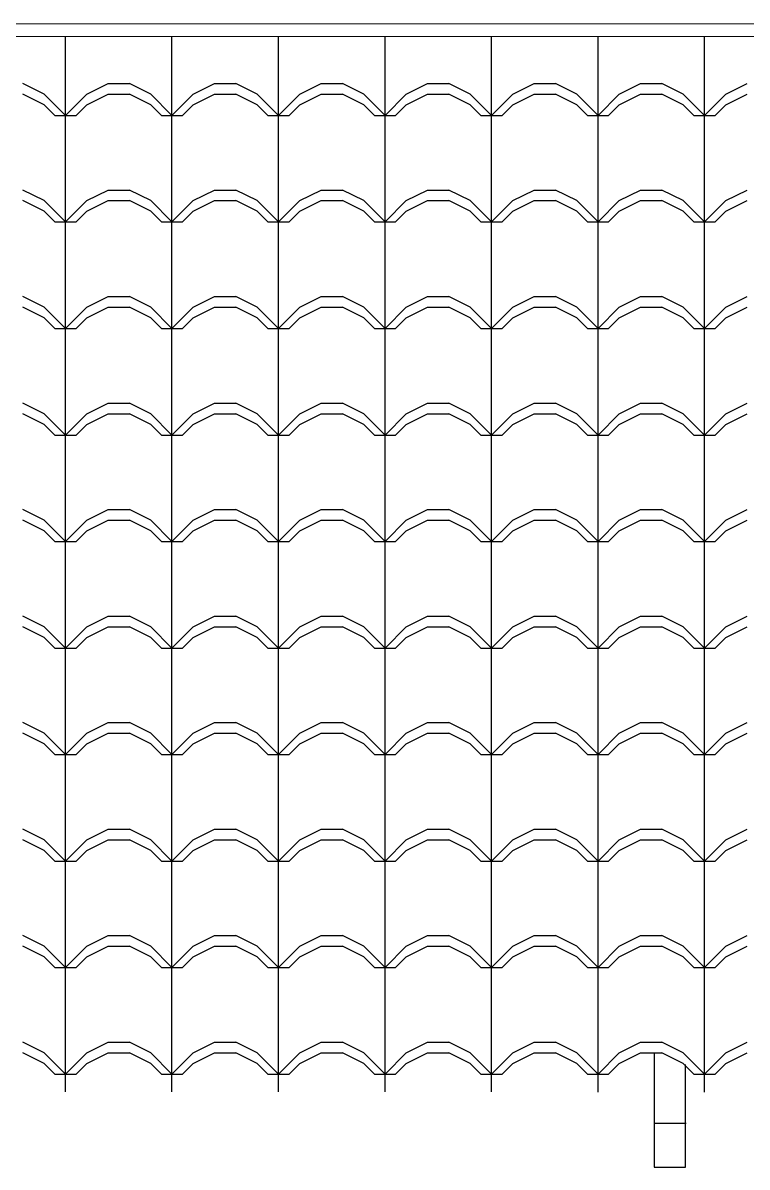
# Model space of a CAD drawing. Extents: x -6702 to 814, y 5971 to 8281.
# Drawn here: x -3061.5 to -2945.9, y 6612.8 to 6795.4 of the extents above; entities that cross this region are included whole.
import ezdxf

# ---------------------------------------------------------------- set-up
doc = ezdxf.new("R2010")
doc.units = 0
doc.header["$LTSCALE"] = 30
doc.header["$MEASUREMENT"] = 0
doc.layers.add('COTA', color=1, linetype='CONTINUOUS')
doc.layers.add('PAREDE', color=6, linetype='CONTINUOUS')

msp = doc.modelspace()

# ---------------------------------------------------------------- linework, layer by layer
at = {"layer": 'COTA'}
for p, q in [((-2832.16, 6795.121), (-3380.474, 6795.393)), ((-2832.161, 6793.121), (-3380.474, 6793.393)), ((-3054.698, 6780.622), (-3054.698, 6793.231)), ((-3037.698, 6780.622), (-3037.698, 6793.223)), ((-3020.698, 6780.622), (-3020.698, 6793.214)), ((-3003.698, 6780.622), (-3003.698, 6793.206)), ((-2986.698, 6780.622), (-2986.698, 6793.197)), ((-2969.698, 6780.622), (-2969.698, 6793.189)), ((-2952.698, 6780.622), (-2952.698, 6793.18)), ((-3058.098, 6784.022), (-3061.498, 6785.722)), ((-3058.098, 6782.322), (-3061.498, 6784.022)), ((-3054.698, 6780.622), (-3058.098, 6784.022)), ((-3054.698, 6780.622), (-3051.298, 6784.022)), ((-3051.298, 6784.022), (-3047.898, 6785.722)), ((-3051.298, 6782.322), (-3047.898, 6784.022)), ((-3047.898, 6785.722), (-3044.498, 6785.722)), ((-3047.898, 6784.022), (-3044.498, 6784.022)), ((-3041.098, 6784.022), (-3044.498, 6785.722)), ((-3041.098, 6782.322), (-3044.498, 6784.022)), ((-3037.698, 6780.622), (-3041.098, 6784.022)), ((-3037.698, 6780.622), (-3034.298, 6784.022)), ((-3034.298, 6784.022), (-3030.898, 6785.722)), ((-3034.298, 6782.322), (-3030.898, 6784.022)), ((-3030.898, 6785.722), (-3027.498, 6785.722)), ((-3030.898, 6784.022), (-3027.498, 6784.022)), ((-3024.098, 6784.022), (-3027.498, 6785.722)), ((-3024.098, 6782.322), (-3027.498, 6784.022)), ((-3020.698, 6780.622), (-3024.098, 6784.022)), ((-3020.698, 6780.622), (-3017.298, 6784.022)), ((-3017.298, 6784.022), (-3013.898, 6785.722)), ((-3017.298, 6782.322), (-3013.898, 6784.022)), ((-3013.898, 6785.722), (-3010.498, 6785.722)), ((-3013.898, 6784.022), (-3010.498, 6784.022)), ((-3007.098, 6784.022), (-3010.498, 6785.722)), ((-3007.098, 6782.322), (-3010.498, 6784.022)), ((-3003.698, 6780.622), (-3007.098, 6784.022)), ((-3003.698, 6780.622), (-3000.298, 6784.022)), ((-3000.298, 6784.022), (-2996.898, 6785.722)), ((-3000.298, 6782.322), (-2996.898, 6784.022)), ((-2996.898, 6785.722), (-2993.498, 6785.722)), ((-2996.898, 6784.022), (-2993.498, 6784.022)), ((-2990.098, 6784.022), (-2993.498, 6785.722)), ((-2990.098, 6782.322), (-2993.498, 6784.022)), ((-2986.698, 6780.622), (-2990.098, 6784.022)), ((-2986.698, 6780.622), (-2983.298, 6784.022)), ((-2983.298, 6784.022), (-2979.898, 6785.722)), ((-2983.298, 6782.322), (-2979.898, 6784.022)), ((-2979.898, 6785.722), (-2976.498, 6785.722)), ((-2979.898, 6784.022), (-2976.498, 6784.022)), ((-2973.098, 6784.022), (-2976.498, 6785.722)), ((-2973.098, 6782.322), (-2976.498, 6784.022)), ((-2969.698, 6780.622), (-2973.098, 6784.022)), ((-2969.698, 6780.622), (-2966.298, 6784.022)), ((-2966.298, 6784.022), (-2962.898, 6785.722)), ((-2966.298, 6782.322), (-2962.898, 6784.022)), ((-2962.898, 6785.722), (-2959.498, 6785.722)), ((-2962.898, 6784.022), (-2959.498, 6784.022)), ((-2956.098, 6784.022), (-2959.498, 6785.722)), ((-2956.098, 6782.322), (-2959.498, 6784.022)), ((-2952.698, 6780.622), (-2956.098, 6784.022)), ((-2952.698, 6780.622), (-2949.298, 6784.022)), ((-2949.298, 6784.022), (-2945.898, 6785.722)), ((-2949.298, 6782.322), (-2945.898, 6784.022)), ((-3056.398, 6780.622), (-3058.098, 6782.322)), ((-3052.998, 6780.622), (-3051.298, 6782.322)), ((-3039.398, 6780.622), (-3041.098, 6782.322)), ((-3035.998, 6780.622), (-3034.298, 6782.322)), ((-3022.398, 6780.622), (-3024.098, 6782.322)), ((-3018.998, 6780.622), (-3017.298, 6782.322)), ((-3005.398, 6780.622), (-3007.098, 6782.322)), ((-3001.998, 6780.622), (-3000.298, 6782.322)), ((-2988.398, 6780.622), (-2990.098, 6782.322)), ((-2984.998, 6780.622), (-2983.298, 6782.322)), ((-2971.398, 6780.622), (-2973.098, 6782.322)), ((-2967.998, 6780.622), (-2966.298, 6782.322)), ((-2954.398, 6780.622), (-2956.098, 6782.322)), ((-2950.998, 6780.622), (-2949.298, 6782.322)), ((-3056.398, 6780.622), (-3052.998, 6780.622)), ((-3054.698, 6763.622), (-3054.698, 6780.622)), ((-3039.398, 6780.622), (-3035.998, 6780.622)), ((-3037.698, 6763.622), (-3037.698, 6780.622)), ((-3022.398, 6780.622), (-3018.998, 6780.622)), ((-3020.698, 6763.622), (-3020.698, 6780.622)), ((-3005.398, 6780.622), (-3001.998, 6780.622)), ((-3003.698, 6763.622), (-3003.698, 6780.622)), ((-2988.398, 6780.622), (-2984.998, 6780.622)), ((-2986.698, 6763.622), (-2986.698, 6780.622)), ((-2971.398, 6780.622), (-2967.998, 6780.622)), ((-2969.698, 6763.622), (-2969.698, 6780.622)), ((-2954.398, 6780.622), (-2950.998, 6780.622)), ((-2952.698, 6763.622), (-2952.698, 6780.622)), ((-3058.098, 6767.022), (-3061.498, 6768.722)), ((-3051.298, 6767.022), (-3047.898, 6768.722)), ((-3047.898, 6768.722), (-3044.498, 6768.722)), ((-3041.098, 6767.022), (-3044.498, 6768.722)), ((-3034.298, 6767.022), (-3030.898, 6768.722)), ((-3030.898, 6768.722), (-3027.498, 6768.722)), ((-3024.098, 6767.022), (-3027.498, 6768.722)), ((-3017.298, 6767.022), (-3013.898, 6768.722)), ((-3013.898, 6768.722), (-3010.498, 6768.722)), ((-3007.098, 6767.022), (-3010.498, 6768.722)), ((-3000.298, 6767.022), (-2996.898, 6768.722)), ((-2996.898, 6768.722), (-2993.498, 6768.722)), ((-2990.098, 6767.022), (-2993.498, 6768.722)), ((-2983.298, 6767.022), (-2979.898, 6768.722)), ((-2979.898, 6768.722), (-2976.498, 6768.722)), ((-2973.098, 6767.022), (-2976.498, 6768.722)), ((-2966.298, 6767.022), (-2962.898, 6768.722)), ((-2962.898, 6768.722), (-2959.498, 6768.722)), ((-2956.098, 6767.022), (-2959.498, 6768.722)), ((-2949.298, 6767.022), (-2945.898, 6768.722)), ((-3058.098, 6765.322), (-3061.498, 6767.022)), ((-3054.698, 6763.622), (-3058.098, 6767.022)), ((-3054.698, 6763.622), (-3051.298, 6767.022)), ((-3051.298, 6765.322), (-3047.898, 6767.022)), ((-3047.898, 6767.022), (-3044.498, 6767.022)), ((-3041.098, 6765.322), (-3044.498, 6767.022)), ((-3037.698, 6763.622), (-3041.098, 6767.022)), ((-3037.698, 6763.622), (-3034.298, 6767.022)), ((-3034.298, 6765.322), (-3030.898, 6767.022)), ((-3030.898, 6767.022), (-3027.498, 6767.022)), ((-3024.098, 6765.322), (-3027.498, 6767.022)), ((-3020.698, 6763.622), (-3024.098, 6767.022)), ((-3020.698, 6763.622), (-3017.298, 6767.022)), ((-3017.298, 6765.322), (-3013.898, 6767.022)), ((-3013.898, 6767.022), (-3010.498, 6767.022)), ((-3007.098, 6765.322), (-3010.498, 6767.022)), ((-3003.698, 6763.622), (-3007.098, 6767.022)), ((-3003.698, 6763.622), (-3000.298, 6767.022)), ((-3000.298, 6765.322), (-2996.898, 6767.022)), ((-2996.898, 6767.022), (-2993.498, 6767.022)), ((-2990.098, 6765.322), (-2993.498, 6767.022)), ((-2986.698, 6763.622), (-2990.098, 6767.022)), ((-2986.698, 6763.622), (-2983.298, 6767.022)), ((-2983.298, 6765.322), (-2979.898, 6767.022)), ((-2979.898, 6767.022), (-2976.498, 6767.022)), ((-2973.098, 6765.322), (-2976.498, 6767.022)), ((-2969.698, 6763.622), (-2973.098, 6767.022)), ((-2969.698, 6763.622), (-2966.298, 6767.022)), ((-2966.298, 6765.322), (-2962.898, 6767.022)), ((-2962.898, 6767.022), (-2959.498, 6767.022)), ((-2956.098, 6765.322), (-2959.498, 6767.022)), ((-2952.698, 6763.622), (-2956.098, 6767.022)), ((-2952.698, 6763.622), (-2949.298, 6767.022)), ((-2949.298, 6765.322), (-2945.898, 6767.022)), ((-3056.398, 6763.622), (-3058.098, 6765.322)), ((-3052.998, 6763.622), (-3051.298, 6765.322)), ((-3039.398, 6763.622), (-3041.098, 6765.322)), ((-3035.998, 6763.622), (-3034.298, 6765.322)), ((-3022.398, 6763.622), (-3024.098, 6765.322)), ((-3018.998, 6763.622), (-3017.298, 6765.322)), ((-3005.398, 6763.622), (-3007.098, 6765.322)), ((-3001.998, 6763.622), (-3000.298, 6765.322)), ((-2988.398, 6763.622), (-2990.098, 6765.322)), ((-2984.998, 6763.622), (-2983.298, 6765.322)), ((-2971.398, 6763.622), (-2973.098, 6765.322)), ((-2967.998, 6763.622), (-2966.298, 6765.322)), ((-2954.398, 6763.622), (-2956.098, 6765.322)), ((-2950.998, 6763.622), (-2949.298, 6765.322)), ((-3056.398, 6763.622), (-3052.998, 6763.622)), ((-3054.698, 6746.622), (-3054.698, 6763.622)), ((-3039.398, 6763.622), (-3035.998, 6763.622)), ((-3037.698, 6746.622), (-3037.698, 6763.622)), ((-3022.398, 6763.622), (-3018.998, 6763.622)), ((-3020.698, 6746.622), (-3020.698, 6763.622)), ((-3005.398, 6763.622), (-3001.998, 6763.622)), ((-3003.698, 6746.622), (-3003.698, 6763.622)), ((-2988.398, 6763.622), (-2984.998, 6763.622)), ((-2986.698, 6746.622), (-2986.698, 6763.622)), ((-2971.398, 6763.622), (-2967.998, 6763.622)), ((-2969.698, 6746.622), (-2969.698, 6763.622)), ((-2954.398, 6763.622), (-2950.998, 6763.622)), ((-2952.698, 6746.622), (-2952.698, 6763.622)), ((-3058.098, 6750.022), (-3061.498, 6751.722)), ((-3051.298, 6750.022), (-3047.898, 6751.722)), ((-3047.898, 6751.722), (-3044.498, 6751.722)), ((-3041.098, 6750.022), (-3044.498, 6751.722)), ((-3034.298, 6750.022), (-3030.898, 6751.722)), ((-3030.898, 6751.722), (-3027.498, 6751.722)), ((-3024.098, 6750.022), (-3027.498, 6751.722)), ((-3017.298, 6750.022), (-3013.898, 6751.722)), ((-3013.898, 6751.722), (-3010.498, 6751.722)), ((-3007.098, 6750.022), (-3010.498, 6751.722)), ((-3000.298, 6750.022), (-2996.898, 6751.722)), ((-2996.898, 6751.722), (-2993.498, 6751.722)), ((-2990.098, 6750.022), (-2993.498, 6751.722)), ((-2983.298, 6750.022), (-2979.898, 6751.722)), ((-2979.898, 6751.722), (-2976.498, 6751.722)), ((-2973.098, 6750.022), (-2976.498, 6751.722)), ((-2966.298, 6750.022), (-2962.898, 6751.722)), ((-2962.898, 6751.722), (-2959.498, 6751.722)), ((-2956.098, 6750.022), (-2959.498, 6751.722)), ((-2949.298, 6750.022), (-2945.898, 6751.722)), ((-3058.098, 6748.322), (-3061.498, 6750.022)), ((-3054.698, 6746.622), (-3058.098, 6750.022)), ((-3054.698, 6746.622), (-3051.298, 6750.022)), ((-3051.298, 6748.322), (-3047.898, 6750.022)), ((-3047.898, 6750.022), (-3044.498, 6750.022)), ((-3041.098, 6748.322), (-3044.498, 6750.022)), ((-3037.698, 6746.622), (-3041.098, 6750.022)), ((-3037.698, 6746.622), (-3034.298, 6750.022)), ((-3034.298, 6748.322), (-3030.898, 6750.022)), ((-3030.898, 6750.022), (-3027.498, 6750.022)), ((-3024.098, 6748.322), (-3027.498, 6750.022)), ((-3020.698, 6746.622), (-3024.098, 6750.022)), ((-3020.698, 6746.622), (-3017.298, 6750.022)), ((-3017.298, 6748.322), (-3013.898, 6750.022)), ((-3013.898, 6750.022), (-3010.498, 6750.022)), ((-3007.098, 6748.322), (-3010.498, 6750.022)), ((-3003.698, 6746.622), (-3007.098, 6750.022)), ((-3003.698, 6746.622), (-3000.298, 6750.022)), ((-3000.298, 6748.322), (-2996.898, 6750.022)), ((-2996.898, 6750.022), (-2993.498, 6750.022)), ((-2990.098, 6748.322), (-2993.498, 6750.022)), ((-2986.698, 6746.622), (-2990.098, 6750.022)), ((-2986.698, 6746.622), (-2983.298, 6750.022)), ((-2983.298, 6748.322), (-2979.898, 6750.022)), ((-2979.898, 6750.022), (-2976.498, 6750.022)), ((-2973.098, 6748.322), (-2976.498, 6750.022)), ((-2969.698, 6746.622), (-2973.098, 6750.022)), ((-2969.698, 6746.622), (-2966.298, 6750.022)), ((-2966.298, 6748.322), (-2962.898, 6750.022)), ((-2962.898, 6750.022), (-2959.498, 6750.022)), ((-2956.098, 6748.322), (-2959.498, 6750.022)), ((-2952.698, 6746.622), (-2956.098, 6750.022)), ((-2952.698, 6746.622), (-2949.298, 6750.022)), ((-2949.298, 6748.322), (-2945.898, 6750.022)), ((-3056.398, 6746.622), (-3058.098, 6748.322)), ((-3052.998, 6746.622), (-3051.298, 6748.322)), ((-3039.398, 6746.622), (-3041.098, 6748.322)), ((-3035.998, 6746.622), (-3034.298, 6748.322)), ((-3022.398, 6746.622), (-3024.098, 6748.322)), ((-3018.998, 6746.622), (-3017.298, 6748.322)), ((-3005.398, 6746.622), (-3007.098, 6748.322)), ((-3001.998, 6746.622), (-3000.298, 6748.322)), ((-2988.398, 6746.622), (-2990.098, 6748.322)), ((-2984.998, 6746.622), (-2983.298, 6748.322)), ((-2971.398, 6746.622), (-2973.098, 6748.322)), ((-2967.998, 6746.622), (-2966.298, 6748.322)), ((-2954.398, 6746.622), (-2956.098, 6748.322)), ((-2950.998, 6746.622), (-2949.298, 6748.322)), ((-3056.398, 6746.622), (-3052.998, 6746.622)), ((-3054.698, 6729.622), (-3054.698, 6746.622)), ((-3039.398, 6746.622), (-3035.998, 6746.622)), ((-3037.698, 6729.622), (-3037.698, 6746.622)), ((-3022.398, 6746.622), (-3018.998, 6746.622)), ((-3020.698, 6729.622), (-3020.698, 6746.622)), ((-3005.398, 6746.622), (-3001.998, 6746.622)), ((-3003.698, 6729.622), (-3003.698, 6746.622)), ((-2988.398, 6746.622), (-2984.998, 6746.622)), ((-2986.698, 6729.622), (-2986.698, 6746.622)), ((-2971.398, 6746.622), (-2967.998, 6746.622)), ((-2969.698, 6729.622), (-2969.698, 6746.622)), ((-2954.398, 6746.622), (-2950.998, 6746.622)), ((-2952.698, 6729.622), (-2952.698, 6746.622)), ((-3058.098, 6733.022), (-3061.498, 6734.722)), ((-3051.298, 6733.022), (-3047.898, 6734.722)), ((-3047.898, 6734.722), (-3044.498, 6734.722)), ((-3041.098, 6733.022), (-3044.498, 6734.722)), ((-3034.298, 6733.022), (-3030.898, 6734.722)), ((-3030.898, 6734.722), (-3027.498, 6734.722)), ((-3024.098, 6733.022), (-3027.498, 6734.722)), ((-3017.298, 6733.022), (-3013.898, 6734.722)), ((-3013.898, 6734.722), (-3010.498, 6734.722)), ((-3007.098, 6733.022), (-3010.498, 6734.722)), ((-3000.298, 6733.022), (-2996.898, 6734.722)), ((-2996.898, 6734.722), (-2993.498, 6734.722)), ((-2990.098, 6733.022), (-2993.498, 6734.722)), ((-2983.298, 6733.022), (-2979.898, 6734.722)), ((-2979.898, 6734.722), (-2976.498, 6734.722)), ((-2973.098, 6733.022), (-2976.498, 6734.722)), ((-2966.298, 6733.022), (-2962.898, 6734.722)), ((-2962.898, 6734.722), (-2959.498, 6734.722)), ((-2956.098, 6733.022), (-2959.498, 6734.722)), ((-2949.298, 6733.022), (-2945.898, 6734.722)), ((-3058.098, 6731.322), (-3061.498, 6733.022)), ((-3054.698, 6729.622), (-3058.098, 6733.022)), ((-3054.698, 6729.622), (-3051.298, 6733.022)), ((-3051.298, 6731.322), (-3047.898, 6733.022)), ((-3047.898, 6733.022), (-3044.498, 6733.022)), ((-3041.098, 6731.322), (-3044.498, 6733.022)), ((-3037.698, 6729.622), (-3041.098, 6733.022)), ((-3037.698, 6729.622), (-3034.298, 6733.022)), ((-3034.298, 6731.322), (-3030.898, 6733.022)), ((-3030.898, 6733.022), (-3027.498, 6733.022)), ((-3024.098, 6731.322), (-3027.498, 6733.022)), ((-3020.698, 6729.622), (-3024.098, 6733.022)), ((-3020.698, 6729.622), (-3017.298, 6733.022)), ((-3017.298, 6731.322), (-3013.898, 6733.022)), ((-3013.898, 6733.022), (-3010.498, 6733.022)), ((-3007.098, 6731.322), (-3010.498, 6733.022)), ((-3003.698, 6729.622), (-3007.098, 6733.022)), ((-3003.698, 6729.622), (-3000.298, 6733.022)), ((-3000.298, 6731.322), (-2996.898, 6733.022)), ((-2996.898, 6733.022), (-2993.498, 6733.022)), ((-2990.098, 6731.322), (-2993.498, 6733.022)), ((-2986.698, 6729.622), (-2990.098, 6733.022)), ((-2986.698, 6729.622), (-2983.298, 6733.022)), ((-2983.298, 6731.322), (-2979.898, 6733.022)), ((-2979.898, 6733.022), (-2976.498, 6733.022)), ((-2973.098, 6731.322), (-2976.498, 6733.022)), ((-2969.698, 6729.622), (-2973.098, 6733.022)), ((-2969.698, 6729.622), (-2966.298, 6733.022)), ((-2966.298, 6731.322), (-2962.898, 6733.022)), ((-2962.898, 6733.022), (-2959.498, 6733.022)), ((-2956.098, 6731.322), (-2959.498, 6733.022)), ((-2952.698, 6729.622), (-2956.098, 6733.022)), ((-2952.698, 6729.622), (-2949.298, 6733.022)), ((-2949.298, 6731.322), (-2945.898, 6733.022)), ((-3056.398, 6729.622), (-3058.098, 6731.322)), ((-3052.998, 6729.622), (-3051.298, 6731.322)), ((-3039.398, 6729.622), (-3041.098, 6731.322)), ((-3035.998, 6729.622), (-3034.298, 6731.322)), ((-3022.398, 6729.622), (-3024.098, 6731.322)), ((-3018.998, 6729.622), (-3017.298, 6731.322)), ((-3005.398, 6729.622), (-3007.098, 6731.322)), ((-3001.998, 6729.622), (-3000.298, 6731.322)), ((-2988.398, 6729.622), (-2990.098, 6731.322)), ((-2984.998, 6729.622), (-2983.298, 6731.322)), ((-2971.398, 6729.622), (-2973.098, 6731.322)), ((-2967.998, 6729.622), (-2966.298, 6731.322)), ((-2954.398, 6729.622), (-2956.098, 6731.322)), ((-2950.998, 6729.622), (-2949.298, 6731.322)), ((-3056.398, 6729.622), (-3052.998, 6729.622)), ((-3054.698, 6712.622), (-3054.698, 6729.622)), ((-3039.398, 6729.622), (-3035.998, 6729.622)), ((-3037.698, 6712.622), (-3037.698, 6729.622)), ((-3022.398, 6729.622), (-3018.998, 6729.622)), ((-3020.698, 6712.622), (-3020.698, 6729.622)), ((-3005.398, 6729.622), (-3001.998, 6729.622)), ((-3003.698, 6712.622), (-3003.698, 6729.622)), ((-2988.398, 6729.622), (-2984.998, 6729.622)), ((-2986.698, 6712.622), (-2986.698, 6729.622)), ((-2971.398, 6729.622), (-2967.998, 6729.622)), ((-2969.698, 6712.622), (-2969.698, 6729.622)), ((-2954.398, 6729.622), (-2950.998, 6729.622)), ((-2952.698, 6712.622), (-2952.698, 6729.622)), ((-3058.098, 6716.022), (-3061.498, 6717.722)), ((-3051.298, 6716.022), (-3047.898, 6717.722)), ((-3047.898, 6717.722), (-3044.498, 6717.722)), ((-3041.098, 6716.022), (-3044.498, 6717.722)), ((-3034.298, 6716.022), (-3030.898, 6717.722)), ((-3030.898, 6717.722), (-3027.498, 6717.722)), ((-3024.098, 6716.022), (-3027.498, 6717.722)), ((-3017.298, 6716.022), (-3013.898, 6717.722)), ((-3013.898, 6717.722), (-3010.498, 6717.722)), ((-3007.098, 6716.022), (-3010.498, 6717.722)), ((-3000.298, 6716.022), (-2996.898, 6717.722)), ((-2996.898, 6717.722), (-2993.498, 6717.722)), ((-2990.098, 6716.022), (-2993.498, 6717.722)), ((-2983.298, 6716.022), (-2979.898, 6717.722)), ((-2979.898, 6717.722), (-2976.498, 6717.722)), ((-2973.098, 6716.022), (-2976.498, 6717.722)), ((-2966.298, 6716.022), (-2962.898, 6717.722)), ((-2962.898, 6717.722), (-2959.498, 6717.722)), ((-2956.098, 6716.022), (-2959.498, 6717.722)), ((-2949.298, 6716.022), (-2945.898, 6717.722)), ((-3058.098, 6714.322), (-3061.498, 6716.022)), ((-3054.698, 6712.622), (-3058.098, 6716.022)), ((-3054.698, 6712.622), (-3051.298, 6716.022)), ((-3051.298, 6714.322), (-3047.898, 6716.022)), ((-3047.898, 6716.022), (-3044.498, 6716.022)), ((-3041.098, 6714.322), (-3044.498, 6716.022)), ((-3037.698, 6712.622), (-3041.098, 6716.022)), ((-3037.698, 6712.622), (-3034.298, 6716.022)), ((-3034.298, 6714.322), (-3030.898, 6716.022)), ((-3030.898, 6716.022), (-3027.498, 6716.022)), ((-3024.098, 6714.322), (-3027.498, 6716.022)), ((-3020.698, 6712.622), (-3024.098, 6716.022)), ((-3020.698, 6712.622), (-3017.298, 6716.022)), ((-3017.298, 6714.322), (-3013.898, 6716.022)), ((-3013.898, 6716.022), (-3010.498, 6716.022)), ((-3007.098, 6714.322), (-3010.498, 6716.022)), ((-3003.698, 6712.622), (-3007.098, 6716.022)), ((-3003.698, 6712.622), (-3000.298, 6716.022)), ((-3000.298, 6714.322), (-2996.898, 6716.022)), ((-2996.898, 6716.022), (-2993.498, 6716.022)), ((-2990.098, 6714.322), (-2993.498, 6716.022)), ((-2986.698, 6712.622), (-2990.098, 6716.022)), ((-2986.698, 6712.622), (-2983.298, 6716.022)), ((-2983.298, 6714.322), (-2979.898, 6716.022)), ((-2979.898, 6716.022), (-2976.498, 6716.022)), ((-2973.098, 6714.322), (-2976.498, 6716.022)), ((-2969.698, 6712.622), (-2973.098, 6716.022)), ((-2969.698, 6712.622), (-2966.298, 6716.022)), ((-2966.298, 6714.322), (-2962.898, 6716.022)), ((-2962.898, 6716.022), (-2959.498, 6716.022)), ((-2956.098, 6714.322), (-2959.498, 6716.022)), ((-2952.698, 6712.622), (-2956.098, 6716.022)), ((-2952.698, 6712.622), (-2949.298, 6716.022)), ((-2949.298, 6714.322), (-2945.898, 6716.022)), ((-3056.398, 6712.622), (-3058.098, 6714.322)), ((-3052.998, 6712.622), (-3051.298, 6714.322)), ((-3039.398, 6712.622), (-3041.098, 6714.322)), ((-3035.998, 6712.622), (-3034.298, 6714.322)), ((-3022.398, 6712.622), (-3024.098, 6714.322)), ((-3018.998, 6712.622), (-3017.298, 6714.322)), ((-3005.398, 6712.622), (-3007.098, 6714.322)), ((-3001.998, 6712.622), (-3000.298, 6714.322)), ((-2988.398, 6712.622), (-2990.098, 6714.322)), ((-2984.998, 6712.622), (-2983.298, 6714.322)), ((-2971.398, 6712.622), (-2973.098, 6714.322)), ((-2967.998, 6712.622), (-2966.298, 6714.322)), ((-2954.398, 6712.622), (-2956.098, 6714.322)), ((-2950.998, 6712.622), (-2949.298, 6714.322)), ((-3056.398, 6712.622), (-3052.998, 6712.622)), ((-3054.698, 6695.622), (-3054.698, 6712.622)), ((-3039.398, 6712.622), (-3035.998, 6712.622)), ((-3037.698, 6695.622), (-3037.698, 6712.622)), ((-3022.398, 6712.622), (-3018.998, 6712.622)), ((-3020.698, 6695.622), (-3020.698, 6712.622)), ((-3005.398, 6712.622), (-3001.998, 6712.622)), ((-3003.698, 6695.622), (-3003.698, 6712.622)), ((-2988.398, 6712.622), (-2984.998, 6712.622)), ((-2986.698, 6695.622), (-2986.698, 6712.622)), ((-2971.398, 6712.622), (-2967.998, 6712.622)), ((-2969.698, 6695.622), (-2969.698, 6712.622)), ((-2954.398, 6712.622), (-2950.998, 6712.622)), ((-2952.698, 6695.622), (-2952.698, 6712.622)), ((-3058.098, 6699.022), (-3061.498, 6700.722)), ((-3051.298, 6699.022), (-3047.898, 6700.722)), ((-3047.898, 6700.722), (-3044.498, 6700.722)), ((-3041.098, 6699.022), (-3044.498, 6700.722)), ((-3034.298, 6699.022), (-3030.898, 6700.722)), ((-3030.898, 6700.722), (-3027.498, 6700.722)), ((-3024.098, 6699.022), (-3027.498, 6700.722)), ((-3017.298, 6699.022), (-3013.898, 6700.722)), ((-3013.898, 6700.722), (-3010.498, 6700.722)), ((-3007.098, 6699.022), (-3010.498, 6700.722)), ((-3000.298, 6699.022), (-2996.898, 6700.722)), ((-2996.898, 6700.722), (-2993.498, 6700.722)), ((-2990.098, 6699.022), (-2993.498, 6700.722)), ((-2983.298, 6699.022), (-2979.898, 6700.722)), ((-2979.898, 6700.722), (-2976.498, 6700.722)), ((-2973.098, 6699.022), (-2976.498, 6700.722)), ((-2966.298, 6699.022), (-2962.898, 6700.722)), ((-2962.898, 6700.722), (-2959.498, 6700.722)), ((-2956.098, 6699.022), (-2959.498, 6700.722)), ((-2949.298, 6699.022), (-2945.898, 6700.722)), ((-3058.098, 6697.322), (-3061.498, 6699.022)), ((-3054.698, 6695.622), (-3058.098, 6699.022)), ((-3054.698, 6695.622), (-3051.298, 6699.022)), ((-3051.298, 6697.322), (-3047.898, 6699.022)), ((-3047.898, 6699.022), (-3044.498, 6699.022)), ((-3041.098, 6697.322), (-3044.498, 6699.022)), ((-3037.698, 6695.622), (-3041.098, 6699.022)), ((-3037.698, 6695.622), (-3034.298, 6699.022)), ((-3034.298, 6697.322), (-3030.898, 6699.022)), ((-3030.898, 6699.022), (-3027.498, 6699.022)), ((-3024.098, 6697.322), (-3027.498, 6699.022)), ((-3020.698, 6695.622), (-3024.098, 6699.022)), ((-3020.698, 6695.622), (-3017.298, 6699.022)), ((-3017.298, 6697.322), (-3013.898, 6699.022)), ((-3013.898, 6699.022), (-3010.498, 6699.022)), ((-3007.098, 6697.322), (-3010.498, 6699.022)), ((-3003.698, 6695.622), (-3007.098, 6699.022)), ((-3003.698, 6695.622), (-3000.298, 6699.022)), ((-3000.298, 6697.322), (-2996.898, 6699.022)), ((-2996.898, 6699.022), (-2993.498, 6699.022)), ((-2990.098, 6697.322), (-2993.498, 6699.022)), ((-2986.698, 6695.622), (-2990.098, 6699.022)), ((-2986.698, 6695.622), (-2983.298, 6699.022)), ((-2983.298, 6697.322), (-2979.898, 6699.022)), ((-2979.898, 6699.022), (-2976.498, 6699.022)), ((-2973.098, 6697.322), (-2976.498, 6699.022)), ((-2969.698, 6695.622), (-2973.098, 6699.022)), ((-2969.698, 6695.622), (-2966.298, 6699.022)), ((-2966.298, 6697.322), (-2962.898, 6699.022)), ((-2962.898, 6699.022), (-2959.498, 6699.022)), ((-2956.098, 6697.322), (-2959.498, 6699.022)), ((-2952.698, 6695.622), (-2956.098, 6699.022)), ((-2952.698, 6695.622), (-2949.298, 6699.022)), ((-2949.298, 6697.322), (-2945.898, 6699.022)), ((-3056.398, 6695.622), (-3058.098, 6697.322)), ((-3052.998, 6695.622), (-3051.298, 6697.322)), ((-3039.398, 6695.622), (-3041.098, 6697.322)), ((-3035.998, 6695.622), (-3034.298, 6697.322)), ((-3022.398, 6695.622), (-3024.098, 6697.322)), ((-3018.998, 6695.622), (-3017.298, 6697.322)), ((-3005.398, 6695.622), (-3007.098, 6697.322)), ((-3001.998, 6695.622), (-3000.298, 6697.322)), ((-2988.398, 6695.622), (-2990.098, 6697.322)), ((-2984.998, 6695.622), (-2983.298, 6697.322)), ((-2971.398, 6695.622), (-2973.098, 6697.322)), ((-2967.998, 6695.622), (-2966.298, 6697.322)), ((-2954.398, 6695.622), (-2956.098, 6697.322)), ((-2950.998, 6695.622), (-2949.298, 6697.322)), ((-3056.398, 6695.622), (-3052.998, 6695.622)), ((-3054.698, 6678.622), (-3054.698, 6695.622)), ((-3039.398, 6695.622), (-3035.998, 6695.622)), ((-3037.698, 6678.622), (-3037.698, 6695.622)), ((-3022.398, 6695.622), (-3018.998, 6695.622)), ((-3020.698, 6678.622), (-3020.698, 6695.622)), ((-3005.398, 6695.622), (-3001.998, 6695.622)), ((-3003.698, 6678.622), (-3003.698, 6695.622)), ((-2988.398, 6695.622), (-2984.998, 6695.622)), ((-2986.698, 6678.622), (-2986.698, 6695.622)), ((-2971.398, 6695.622), (-2967.998, 6695.622)), ((-2969.698, 6678.622), (-2969.698, 6695.622)), ((-2954.398, 6695.622), (-2950.998, 6695.622)), ((-2952.698, 6678.622), (-2952.698, 6695.622)), ((-3058.098, 6682.022), (-3061.498, 6683.722)), ((-3051.298, 6682.022), (-3047.898, 6683.722)), ((-3047.898, 6683.722), (-3044.498, 6683.722)), ((-3041.098, 6682.022), (-3044.498, 6683.722)), ((-3034.298, 6682.022), (-3030.898, 6683.722)), ((-3030.898, 6683.722), (-3027.498, 6683.722)), ((-3024.098, 6682.022), (-3027.498, 6683.722)), ((-3017.298, 6682.022), (-3013.898, 6683.722)), ((-3013.898, 6683.722), (-3010.498, 6683.722)), ((-3007.098, 6682.022), (-3010.498, 6683.722)), ((-3000.298, 6682.022), (-2996.898, 6683.722)), ((-2996.898, 6683.722), (-2993.498, 6683.722)), ((-2990.098, 6682.022), (-2993.498, 6683.722)), ((-2983.298, 6682.022), (-2979.898, 6683.722)), ((-2979.898, 6683.722), (-2976.498, 6683.722)), ((-2973.098, 6682.022), (-2976.498, 6683.722)), ((-2966.298, 6682.022), (-2962.898, 6683.722)), ((-2962.898, 6683.722), (-2959.498, 6683.722)), ((-2956.098, 6682.022), (-2959.498, 6683.722)), ((-2949.298, 6682.022), (-2945.898, 6683.722)), ((-3058.098, 6680.322), (-3061.498, 6682.022)), ((-3054.698, 6678.622), (-3058.098, 6682.022)), ((-3054.698, 6678.622), (-3051.298, 6682.022)), ((-3051.298, 6680.322), (-3047.898, 6682.022)), ((-3047.898, 6682.022), (-3044.498, 6682.022)), ((-3041.098, 6680.322), (-3044.498, 6682.022)), ((-3037.698, 6678.622), (-3041.098, 6682.022)), ((-3037.698, 6678.622), (-3034.298, 6682.022)), ((-3034.298, 6680.322), (-3030.898, 6682.022)), ((-3030.898, 6682.022), (-3027.498, 6682.022)), ((-3024.098, 6680.322), (-3027.498, 6682.022)), ((-3020.698, 6678.622), (-3024.098, 6682.022)), ((-3020.698, 6678.622), (-3017.298, 6682.022)), ((-3017.298, 6680.322), (-3013.898, 6682.022)), ((-3013.898, 6682.022), (-3010.498, 6682.022)), ((-3007.098, 6680.322), (-3010.498, 6682.022)), ((-3003.698, 6678.622), (-3007.098, 6682.022)), ((-3003.698, 6678.622), (-3000.298, 6682.022)), ((-3000.298, 6680.322), (-2996.898, 6682.022)), ((-2996.898, 6682.022), (-2993.498, 6682.022)), ((-2990.098, 6680.322), (-2993.498, 6682.022)), ((-2986.698, 6678.622), (-2990.098, 6682.022)), ((-2986.698, 6678.622), (-2983.298, 6682.022)), ((-2983.298, 6680.322), (-2979.898, 6682.022)), ((-2979.898, 6682.022), (-2976.498, 6682.022)), ((-2973.098, 6680.322), (-2976.498, 6682.022)), ((-2969.698, 6678.622), (-2973.098, 6682.022)), ((-2969.698, 6678.622), (-2966.298, 6682.022)), ((-2966.298, 6680.322), (-2962.898, 6682.022)), ((-2962.898, 6682.022), (-2959.498, 6682.022)), ((-2956.098, 6680.322), (-2959.498, 6682.022)), ((-2952.698, 6678.622), (-2956.098, 6682.022)), ((-2952.698, 6678.622), (-2949.298, 6682.022)), ((-2949.298, 6680.322), (-2945.898, 6682.022)), ((-3056.398, 6678.622), (-3058.098, 6680.322)), ((-3052.998, 6678.622), (-3051.298, 6680.322)), ((-3039.398, 6678.622), (-3041.098, 6680.322)), ((-3035.998, 6678.622), (-3034.298, 6680.322)), ((-3022.398, 6678.622), (-3024.098, 6680.322)), ((-3018.998, 6678.622), (-3017.298, 6680.322)), ((-3005.398, 6678.622), (-3007.098, 6680.322)), ((-3001.998, 6678.622), (-3000.298, 6680.322)), ((-2988.398, 6678.622), (-2990.098, 6680.322)), ((-2984.998, 6678.622), (-2983.298, 6680.322)), ((-2971.398, 6678.622), (-2973.098, 6680.322)), ((-2967.998, 6678.622), (-2966.298, 6680.322)), ((-2954.398, 6678.622), (-2956.098, 6680.322)), ((-2950.998, 6678.622), (-2949.298, 6680.322)), ((-3056.398, 6678.622), (-3052.998, 6678.622)), ((-3054.698, 6661.622), (-3054.698, 6678.622)), ((-3039.398, 6678.622), (-3035.998, 6678.622)), ((-3037.698, 6661.622), (-3037.698, 6678.622)), ((-3022.398, 6678.622), (-3018.998, 6678.622)), ((-3020.698, 6661.622), (-3020.698, 6678.622)), ((-3005.398, 6678.622), (-3001.998, 6678.622)), ((-3003.698, 6661.622), (-3003.698, 6678.622)), ((-2988.398, 6678.622), (-2984.998, 6678.622)), ((-2986.698, 6661.622), (-2986.698, 6678.622)), ((-2971.398, 6678.622), (-2967.998, 6678.622)), ((-2969.698, 6661.622), (-2969.698, 6678.622)), ((-2954.398, 6678.622), (-2950.998, 6678.622)), ((-2952.698, 6661.622), (-2952.698, 6678.622)), ((-3058.098, 6665.022), (-3061.498, 6666.722)), ((-3051.298, 6665.022), (-3047.898, 6666.722)), ((-3047.898, 6666.722), (-3044.498, 6666.722)), ((-3041.098, 6665.022), (-3044.498, 6666.722)), ((-3034.298, 6665.022), (-3030.898, 6666.722)), ((-3030.898, 6666.722), (-3027.498, 6666.722)), ((-3024.098, 6665.022), (-3027.498, 6666.722)), ((-3017.298, 6665.022), (-3013.898, 6666.722)), ((-3013.898, 6666.722), (-3010.498, 6666.722)), ((-3007.098, 6665.022), (-3010.498, 6666.722)), ((-3000.298, 6665.022), (-2996.898, 6666.722)), ((-2996.898, 6666.722), (-2993.498, 6666.722)), ((-2990.098, 6665.022), (-2993.498, 6666.722)), ((-2983.298, 6665.022), (-2979.898, 6666.722)), ((-2979.898, 6666.722), (-2976.498, 6666.722)), ((-2973.098, 6665.022), (-2976.498, 6666.722)), ((-2966.298, 6665.022), (-2962.898, 6666.722)), ((-2962.898, 6666.722), (-2959.498, 6666.722)), ((-2956.098, 6665.022), (-2959.498, 6666.722)), ((-2949.298, 6665.022), (-2945.898, 6666.722)), ((-3058.098, 6663.322), (-3061.498, 6665.022)), ((-3054.698, 6661.622), (-3058.098, 6665.022)), ((-3054.698, 6661.622), (-3051.298, 6665.022)), ((-3051.298, 6663.322), (-3047.898, 6665.022)), ((-3047.898, 6665.022), (-3044.498, 6665.022)), ((-3041.098, 6663.322), (-3044.498, 6665.022)), ((-3037.698, 6661.622), (-3041.098, 6665.022)), ((-3037.698, 6661.622), (-3034.298, 6665.022)), ((-3034.298, 6663.322), (-3030.898, 6665.022)), ((-3030.898, 6665.022), (-3027.498, 6665.022)), ((-3024.098, 6663.322), (-3027.498, 6665.022)), ((-3020.698, 6661.622), (-3024.098, 6665.022)), ((-3020.698, 6661.622), (-3017.298, 6665.022)), ((-3017.298, 6663.322), (-3013.898, 6665.022)), ((-3013.898, 6665.022), (-3010.498, 6665.022)), ((-3007.098, 6663.322), (-3010.498, 6665.022)), ((-3003.698, 6661.622), (-3007.098, 6665.022)), ((-3003.698, 6661.622), (-3000.298, 6665.022)), ((-3000.298, 6663.322), (-2996.898, 6665.022)), ((-2996.898, 6665.022), (-2993.498, 6665.022)), ((-2990.098, 6663.322), (-2993.498, 6665.022)), ((-2986.698, 6661.622), (-2990.098, 6665.022)), ((-2986.698, 6661.622), (-2983.298, 6665.022)), ((-2983.298, 6663.322), (-2979.898, 6665.022)), ((-2979.898, 6665.022), (-2976.498, 6665.022)), ((-2973.098, 6663.322), (-2976.498, 6665.022)), ((-2969.698, 6661.622), (-2973.098, 6665.022)), ((-2969.698, 6661.622), (-2966.298, 6665.022)), ((-2966.298, 6663.322), (-2962.898, 6665.022)), ((-2962.898, 6665.022), (-2959.498, 6665.022)), ((-2956.098, 6663.322), (-2959.498, 6665.022)), ((-2952.698, 6661.622), (-2956.098, 6665.022)), ((-2952.698, 6661.622), (-2949.298, 6665.022)), ((-2949.298, 6663.322), (-2945.898, 6665.022)), ((-3056.398, 6661.622), (-3058.098, 6663.322)), ((-3052.998, 6661.622), (-3051.298, 6663.322)), ((-3039.398, 6661.622), (-3041.098, 6663.322)), ((-3035.998, 6661.622), (-3034.298, 6663.322)), ((-3022.398, 6661.622), (-3024.098, 6663.322)), ((-3018.998, 6661.622), (-3017.298, 6663.322)), ((-3005.398, 6661.622), (-3007.098, 6663.322)), ((-3001.998, 6661.622), (-3000.298, 6663.322)), ((-2988.398, 6661.622), (-2990.098, 6663.322)), ((-2984.998, 6661.622), (-2983.298, 6663.322)), ((-2971.398, 6661.622), (-2973.098, 6663.322)), ((-2967.998, 6661.622), (-2966.298, 6663.322)), ((-2954.398, 6661.622), (-2956.098, 6663.322)), ((-2950.998, 6661.622), (-2949.298, 6663.322)), ((-3056.398, 6661.622), (-3052.998, 6661.622)), ((-3054.698, 6644.622), (-3054.698, 6661.622)), ((-3039.398, 6661.622), (-3035.998, 6661.622)), ((-3037.698, 6644.622), (-3037.698, 6661.622)), ((-3022.398, 6661.622), (-3018.998, 6661.622)), ((-3020.698, 6644.622), (-3020.698, 6661.622)), ((-3005.398, 6661.622), (-3001.998, 6661.622)), ((-3003.698, 6644.622), (-3003.698, 6661.622)), ((-2988.398, 6661.622), (-2984.998, 6661.622)), ((-2986.698, 6644.622), (-2986.698, 6661.622)), ((-2971.398, 6661.622), (-2967.998, 6661.622)), ((-2969.698, 6644.622), (-2969.698, 6661.622)), ((-2954.398, 6661.622), (-2950.998, 6661.622)), ((-2952.698, 6644.622), (-2952.698, 6661.622)), ((-3058.098, 6648.022), (-3061.498, 6649.722)), ((-3051.298, 6648.022), (-3047.898, 6649.722)), ((-3047.898, 6649.722), (-3044.498, 6649.722)), ((-3041.098, 6648.022), (-3044.498, 6649.722)), ((-3034.298, 6648.022), (-3030.898, 6649.722)), ((-3030.898, 6649.722), (-3027.498, 6649.722)), ((-3024.098, 6648.022), (-3027.498, 6649.722)), ((-3017.298, 6648.022), (-3013.898, 6649.722)), ((-3013.898, 6649.722), (-3010.498, 6649.722)), ((-3007.098, 6648.022), (-3010.498, 6649.722)), ((-3000.298, 6648.022), (-2996.898, 6649.722)), ((-2996.898, 6649.722), (-2993.498, 6649.722)), ((-2990.098, 6648.022), (-2993.498, 6649.722)), ((-2983.298, 6648.022), (-2979.898, 6649.722)), ((-2979.898, 6649.722), (-2976.498, 6649.722)), ((-2973.098, 6648.022), (-2976.498, 6649.722)), ((-2966.298, 6648.022), (-2962.898, 6649.722)), ((-2962.898, 6649.722), (-2959.498, 6649.722)), ((-2956.098, 6648.022), (-2959.498, 6649.722)), ((-2949.298, 6648.022), (-2945.898, 6649.722)), ((-3058.098, 6646.322), (-3061.498, 6648.022)), ((-3054.698, 6644.622), (-3058.098, 6648.022)), ((-3054.698, 6644.622), (-3051.298, 6648.022)), ((-3051.298, 6646.322), (-3047.898, 6648.022)), ((-3047.898, 6648.022), (-3044.498, 6648.022)), ((-3041.098, 6646.322), (-3044.498, 6648.022)), ((-3037.698, 6644.622), (-3041.098, 6648.022)), ((-3037.698, 6644.622), (-3034.298, 6648.022)), ((-3034.298, 6646.322), (-3030.898, 6648.022)), ((-3030.898, 6648.022), (-3027.498, 6648.022)), ((-3024.098, 6646.322), (-3027.498, 6648.022)), ((-3020.698, 6644.622), (-3024.098, 6648.022)), ((-3020.698, 6644.622), (-3017.298, 6648.022)), ((-3017.298, 6646.322), (-3013.898, 6648.022)), ((-3013.898, 6648.022), (-3010.498, 6648.022)), ((-3007.098, 6646.322), (-3010.498, 6648.022)), ((-3003.698, 6644.622), (-3007.098, 6648.022)), ((-3003.698, 6644.622), (-3000.298, 6648.022)), ((-3000.298, 6646.322), (-2996.898, 6648.022)), ((-2996.898, 6648.022), (-2993.498, 6648.022)), ((-2990.098, 6646.322), (-2993.498, 6648.022)), ((-2986.698, 6644.622), (-2990.098, 6648.022)), ((-2986.698, 6644.622), (-2983.298, 6648.022)), ((-2983.298, 6646.322), (-2979.898, 6648.022)), ((-2979.898, 6648.022), (-2976.498, 6648.022)), ((-2973.098, 6646.322), (-2976.498, 6648.022)), ((-2969.698, 6644.622), (-2973.098, 6648.022)), ((-2969.698, 6644.622), (-2966.298, 6648.022)), ((-2966.298, 6646.322), (-2962.898, 6648.022)), ((-2962.898, 6648.022), (-2959.498, 6648.022)), ((-2956.098, 6646.322), (-2959.498, 6648.022)), ((-2952.698, 6644.622), (-2956.098, 6648.022)), ((-2952.698, 6644.622), (-2949.298, 6648.022)), ((-2949.298, 6646.322), (-2945.898, 6648.022)), ((-3056.398, 6644.622), (-3058.098, 6646.322)), ((-3052.998, 6644.622), (-3051.298, 6646.322)), ((-3039.398, 6644.622), (-3041.098, 6646.322)), ((-3035.998, 6644.622), (-3034.298, 6646.322)), ((-3022.398, 6644.622), (-3024.098, 6646.322)), ((-3018.998, 6644.622), (-3017.298, 6646.322)), ((-3005.398, 6644.622), (-3007.098, 6646.322)), ((-3001.998, 6644.622), (-3000.298, 6646.322)), ((-2988.398, 6644.622), (-2990.098, 6646.322)), ((-2984.998, 6644.622), (-2983.298, 6646.322)), ((-2971.398, 6644.622), (-2973.098, 6646.322)), ((-2967.998, 6644.622), (-2966.298, 6646.322)), ((-2954.398, 6644.622), (-2956.098, 6646.322)), ((-2950.998, 6644.622), (-2949.298, 6646.322)), ((-3056.398, 6644.622), (-3052.998, 6644.622)), ((-3054.698, 6627.622), (-3054.698, 6644.622)), ((-3039.398, 6644.622), (-3035.998, 6644.622)), ((-3037.698, 6627.622), (-3037.698, 6644.622)), ((-3022.398, 6644.622), (-3018.998, 6644.622)), ((-3020.698, 6627.622), (-3020.698, 6644.622)), ((-3005.398, 6644.622), (-3001.998, 6644.622)), ((-3003.698, 6627.622), (-3003.698, 6644.622)), ((-2988.398, 6644.622), (-2984.998, 6644.622)), ((-2986.698, 6627.622), (-2986.698, 6644.622)), ((-2971.398, 6644.622), (-2967.998, 6644.622)), ((-2969.698, 6627.622), (-2969.698, 6644.622)), ((-2954.398, 6644.622), (-2950.998, 6644.622)), ((-2952.698, 6627.622), (-2952.698, 6644.622)), ((-3058.098, 6631.022), (-3061.498, 6632.722)), ((-3051.298, 6631.022), (-3047.898, 6632.722)), ((-3047.898, 6632.722), (-3044.498, 6632.722)), ((-3041.098, 6631.022), (-3044.498, 6632.722)), ((-3034.298, 6631.022), (-3030.898, 6632.722)), ((-3030.898, 6632.722), (-3027.498, 6632.722)), ((-3024.098, 6631.022), (-3027.498, 6632.722)), ((-3017.298, 6631.022), (-3013.898, 6632.722)), ((-3013.898, 6632.722), (-3010.498, 6632.722)), ((-3007.098, 6631.022), (-3010.498, 6632.722)), ((-3000.298, 6631.022), (-2996.898, 6632.722)), ((-2996.898, 6632.722), (-2993.498, 6632.722)), ((-2990.098, 6631.022), (-2993.498, 6632.722)), ((-2983.298, 6631.022), (-2979.898, 6632.722)), ((-2979.898, 6632.722), (-2976.498, 6632.722)), ((-2973.098, 6631.022), (-2976.498, 6632.722)), ((-2966.298, 6631.022), (-2962.898, 6632.722)), ((-2962.898, 6632.722), (-2959.498, 6632.722)), ((-2956.098, 6631.022), (-2959.498, 6632.722)), ((-2949.298, 6631.022), (-2945.898, 6632.722)), ((-3058.098, 6629.322), (-3061.498, 6631.022)), ((-3054.698, 6627.622), (-3058.098, 6631.022)), ((-3054.698, 6627.622), (-3051.298, 6631.022)), ((-3051.298, 6629.322), (-3047.898, 6631.022)), ((-3047.898, 6631.022), (-3044.498, 6631.022)), ((-3041.098, 6629.322), (-3044.498, 6631.022)), ((-3037.698, 6627.622), (-3041.098, 6631.022)), ((-3037.698, 6627.622), (-3034.298, 6631.022)), ((-3034.298, 6629.322), (-3030.898, 6631.022)), ((-3030.898, 6631.022), (-3027.498, 6631.022)), ((-3024.098, 6629.322), (-3027.498, 6631.022)), ((-3020.698, 6627.622), (-3024.098, 6631.022)), ((-3020.698, 6627.622), (-3017.298, 6631.022)), ((-3017.298, 6629.322), (-3013.898, 6631.022)), ((-3013.898, 6631.022), (-3010.498, 6631.022)), ((-3007.098, 6629.322), (-3010.498, 6631.022)), ((-3003.698, 6627.622), (-3007.098, 6631.022)), ((-3003.698, 6627.622), (-3000.298, 6631.022)), ((-3000.298, 6629.322), (-2996.898, 6631.022)), ((-2996.898, 6631.022), (-2993.498, 6631.022)), ((-2990.098, 6629.322), (-2993.498, 6631.022)), ((-2986.698, 6627.622), (-2990.098, 6631.022)), ((-2986.698, 6627.622), (-2983.298, 6631.022)), ((-2983.298, 6629.322), (-2979.898, 6631.022)), ((-2979.898, 6631.022), (-2976.498, 6631.022)), ((-2973.098, 6629.322), (-2976.498, 6631.022)), ((-2969.698, 6627.622), (-2973.098, 6631.022)), ((-2969.698, 6627.622), (-2966.298, 6631.022)), ((-2966.298, 6629.322), (-2962.898, 6631.022)), ((-2962.898, 6631.022), (-2959.498, 6631.022)), ((-2956.098, 6629.322), (-2959.498, 6631.022)), ((-2952.698, 6627.622), (-2956.098, 6631.022)), ((-2952.698, 6627.622), (-2949.298, 6631.022)), ((-2949.298, 6629.322), (-2945.898, 6631.022)), ((-3056.398, 6627.622), (-3058.098, 6629.322)), ((-3052.998, 6627.622), (-3051.298, 6629.322)), ((-3039.398, 6627.622), (-3041.098, 6629.322)), ((-3035.998, 6627.622), (-3034.298, 6629.322)), ((-3022.398, 6627.622), (-3024.098, 6629.322)), ((-3018.998, 6627.622), (-3017.298, 6629.322)), ((-3005.398, 6627.622), (-3007.098, 6629.322)), ((-3001.998, 6627.622), (-3000.298, 6629.322)), ((-2988.398, 6627.622), (-2990.098, 6629.322)), ((-2984.998, 6627.622), (-2983.298, 6629.322)), ((-2971.398, 6627.622), (-2973.098, 6629.322)), ((-2967.998, 6627.622), (-2966.298, 6629.322)), ((-2954.398, 6627.622), (-2956.098, 6629.322)), ((-2950.998, 6627.622), (-2949.298, 6629.322)), ((-3056.398, 6627.622), (-3052.998, 6627.622)), ((-3054.698, 6624.806), (-3054.698, 6627.622)), ((-3039.398, 6627.622), (-3035.998, 6627.622)), ((-3037.698, 6624.797), (-3037.698, 6627.622)), ((-3022.398, 6627.622), (-3018.998, 6627.622)), ((-3020.698, 6624.789), (-3020.698, 6627.622)), ((-3005.398, 6627.622), (-3001.998, 6627.622)), ((-3003.698, 6624.78), (-3003.698, 6627.622)), ((-2988.398, 6627.622), (-2984.998, 6627.622)), ((-2986.698, 6624.772), (-2986.698, 6627.622)), ((-2971.398, 6627.622), (-2967.998, 6627.622)), ((-2969.698, 6624.763), (-2969.698, 6627.622)), ((-2954.398, 6627.622), (-2950.998, 6627.622)), ((-2952.698, 6624.755), (-2952.698, 6627.622))]:
    msp.add_line(p, q, dxfattribs=at)
at = {"layer": 'PAREDE', "color": 2, "linetype": 'Continuous', "ltscale": 3.937008}
for p, q in [((-2960.723, 6631.022), (-2960.723, 6612.782)), ((-2955.723, 6612.782), (-2955.723, 6629.135)), ((-2960.612, 6619.782), (-2955.612, 6619.782)), ((-2960.723, 6612.782), (-2955.723, 6612.782))]:
    msp.add_line(p, q, dxfattribs=at)

doc.saveas('drawing.dxf')
